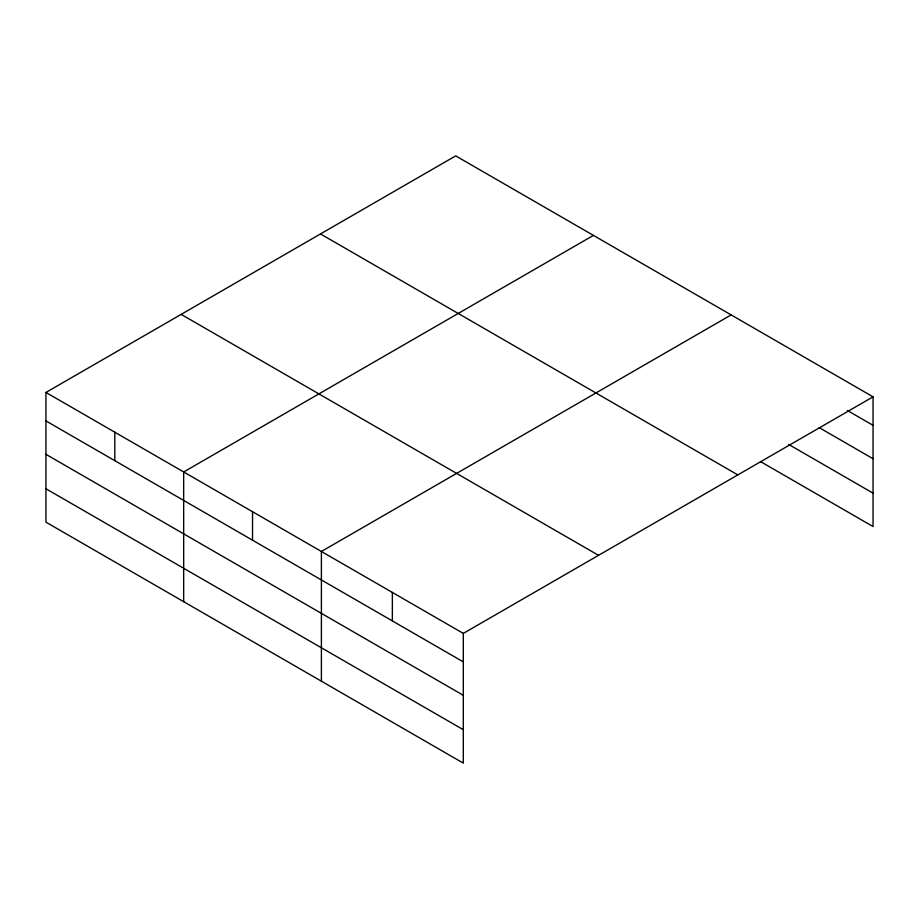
<?xml version="1.0" encoding="UTF-8"?>
<svg xmlns="http://www.w3.org/2000/svg" width="919" height="919" viewBox="0 0 919 919"><rect width="100%" height="100%" fill="white"/><g stroke="black" fill="none" stroke-linecap="round" stroke-linejoin="round"><path stroke-width="1.38" d="M463.302 695.292L463.302 633.398L45.95 392.447L45.95 522.164L463.302 763.126L463.302 695.292L45.95 454.331M760.507 461.579L873.05 526.553L873.05 396.836L455.698 155.874L45.95 392.447M593.421 235.39L183.674 471.964L183.674 601.681M731.145 314.907L321.397 551.469L321.397 681.197M463.302 633.398L873.05 396.836M847.364 410.483L873.05 425.313M819.231 427.645L873.05 458.73M788.64 444.417L873.05 493.147M320.478 233.943L737.831 474.905M181.169 314.378L598.522 555.329M45.95 420.925L463.302 661.875M45.95 488.759L463.302 729.709M392.356 592.433L392.356 620.922M252.541 511.711L252.541 540.2M114.818 432.206L114.818 460.683"/></g></svg>
